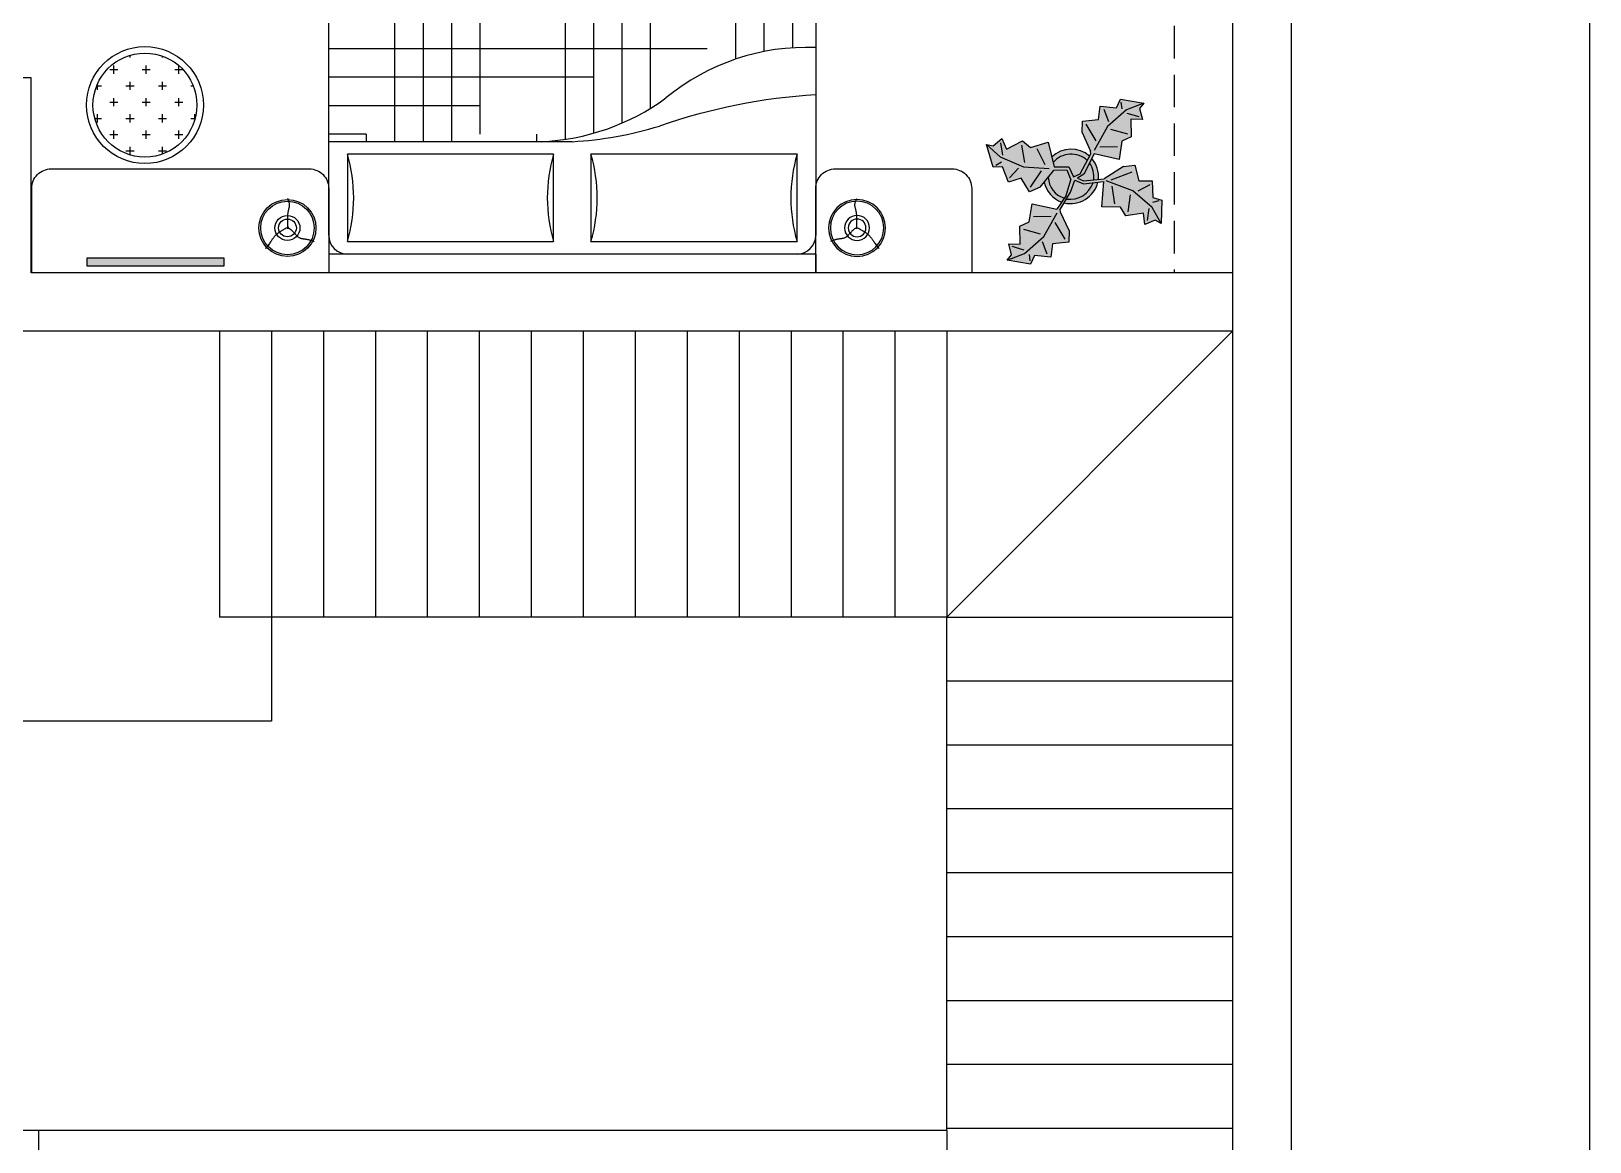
# Model space of a CAD drawing. Header units: inches. Extents: x 9636 to 21597, y -10243 to 557.
# Drawn here: x 13231.5 to 13471.5, y -9325.1 to -9154.1 of the extents above; entities that cross this region are included whole.
import ezdxf

# ---------------------------------------------------------------- set-up
doc = ezdxf.new("R2010")
doc.units = ezdxf.units.IN
doc.header["$MEASUREMENT"] = 0
doc.linetypes.add('DASHED', pattern=[0.75, 0.5, -0.25])
doc.layers.add('IEL-HATCH-002', color=7, linetype='Continuous')
doc.layers.add('TEFRİŞ', color=11, linetype='Continuous')
pattern_1 = [(90, (16.9, 0), (-744, 744), [744, -744]), (90, (140.9, 0), (-744, 744), [744, -744]), (90, (264.9, 0), (-744, 744), [744, -744]), (90, (388.9, 0), (-744, 744), [744, -744]), (90, (512.9, 0), (-744, 744), [744, -744]), (90, (636.9, 0), (-744, 744), [744, -744]), (90, (760.9, 0), (-744, 744), [744, -744]), (0, (16.9, 744), (744, -744), [744, -744]), (0, (16.9, 868), (744, -744), [744, -744]), (0, (16.9, 992), (744, -744), [744, -744]), (0, (16.9, 1116), (744, -744), [744, -744]), (0, (16.9, 1240), (744, -744), [744, -744]), (0, (16.9, 1364), (744, -744), [744, -744]), (0, (16.9, 1488), (744, -744), [744, -744])]

# ---------------------------------------------------------------- blocks, each defined once
blk = doc.blocks.new('db')
at = {"layer": 'IEL-HATCH-002', "transparency": 33554687}
h = blk.add_hatch(dxfattribs=at)
h.set_pattern_fill('AR-PARQ1', color=253, scale=62)
h.set_pattern_definition(pattern_1)
h.paths.add_polyline_path([(3316.83, 804.31), (3284.13, 804.31, 0.147224), (3264.9, 797.58, -0.185244), (3241.83, 789.83), (3241.83, 743.73, 0.414214), (3244.71, 740.84), (3313.94, 740.84, 0.414214), (3316.83, 743.73)])
h = blk.add_hatch(dxfattribs=at)
h.set_pattern_fill('AR-PARQ1', color=253, scale=62)
h.set_pattern_definition(pattern_1)
h.paths.add_polyline_path([(3316.83, 804.31), (3284.13, 804.31, 0.147224), (3264.9, 797.58, -0.185244), (3241.83, 789.83), (3241.83, 743.73, 0.414214), (3244.71, 740.84), (3313.94, 740.84, 0.414214), (3316.83, 743.73)])
h = blk.add_hatch(dxfattribs=at)
h.set_pattern_fill('HOUND', color=33, scale=70)
h.set_pattern_definition([(0, (16.908, 0), (17.5, 4.375), [70, -35]), (90, (16.908, 0), (-4.375, -17.5), [70, -35])])
h.paths.add_polyline_path([(3316.83, 804.31), (3284.13, 804.31, 0.147224), (3264.9, 797.58, -0.185244), (3241.83, 789.83), (3241.83, 743.73, 0.414214), (3244.71, 740.84), (3313.94, 740.84, 0.414214), (3316.83, 743.73)])
at = {"color": 0, "linetype": 'ByBlock'}
for p, q in [((3241.83, 824.5), (3316.83, 824.5)), ((3241.83, 821.61), (3241.83, 824.5)), ((3316.83, 821.61), (3316.83, 824.5)), ((3241.83, 821.61), (3316.83, 821.61)), ((3241.83, 743.73), (3241.83, 818.73)), ((3244.71, 819.69), (3244.71, 806.23)), ((3276.44, 819.69), (3244.71, 819.69)), ((3276.44, 806.23), (3276.44, 819.69)), ((3313.94, 819.69), (3282.21, 819.69)), ((3282.21, 819.69), (3282.21, 806.23)), ((3313.94, 806.23), (3313.94, 819.69)), ((3316.83, 818.73), (3316.83, 743.73)), ((3244.71, 806.23), (3276.44, 806.23)), ((3279.33, 804.31), (3316.83, 804.31)), ((3282.21, 806.23), (3313.94, 806.23)), ((3313.94, 740.84), (3244.71, 740.84))]:
    blk.add_line(p, q, dxfattribs=at)
for centre, radius, start, end in [((3244.71, 818.73), 2.88, 90, 180), ((3313.94, 818.73), 2.88, 0, 90), ((3221.63, 812.96), 24.04, 343.7398, 16.2602), ((3299.52, 812.96), 24.04, 163.7398, 196.2602), ((3259.13, 812.96), 24.04, 343.7398, 16.2602), ((3337.02, 812.96), 24.04, 163.7398, 196.2602), ((3285.7, 768.99), 35.35, 92.5398, 126.0403), ((3282.65, 746.81), 57.59, 93.3065, 106.9429), ((3236.62, 885.64), 88.69, 273.3665, 289.2534), ((3243.27, 823.78), 33.98, 267.5673, 309.5461), ((3244.71, 743.73), 2.88, 180, 270), ((3313.94, 743.73), 2.88, 270, 0)]:
    blk.add_arc(centre, radius, start, end, dxfattribs=at)
blk = doc.blocks.new('wegg')
at = {"layer": 'IEL-HATCH-002', "transparency": 33554687}
h = blk.add_hatch(color=256, dxfattribs=at)
h.dxf.hatch_style = 1
h.set_gradient(color1=(88, 186, 72), color2=(19, 103, 52), name='CYLINDER')
h.paths.add_polyline_path([(3815.98, 785.14), (3818.28, 787.76), (3821.8, 786.01), (3822.92, 788.61), (3824.47, 788.9), (3825.1, 791.57), (3826.79, 791.08), (3826.78, 792.84), (3827.63, 793.48), (3824.32, 794.95), (3823.4, 793.82), (3821.01, 794.66), (3820.24, 792.76), (3817.78, 793.1), (3817.29, 791.41), (3817.86, 788.32), (3817.81, 787.92), (3815.47, 785.33), (3814.33, 785.14), (3814.04, 786.8), (3811.83, 787.35), (3811.86, 791.28), (3809.02, 791.15), (3808.09, 792.41), (3805.41, 791.8), (3805.11, 793.54), (3803.53, 792.76), (3802.59, 793.24), (3802.72, 789.62), (3804.13, 789.3), (3804.43, 786.78), (3806.48, 786.92), (3807.24, 784.55), (3808.98, 784.85), (3811.51, 786.72), (3811.67, 786.88), (3813.61, 786.43), (3813.83, 784.78), (3812.57, 782.62), (3810.66, 780.91), (3807.14, 782.66), (3806.02, 780.06), (3804.47, 779.77), (3803.85, 777.1), (3802.16, 777.59), (3802.16, 775.83), (3801.32, 775.19), (3804.63, 773.72), (3805.54, 774.85), (3807.93, 774.01), (3808.7, 775.91), (3811.17, 775.57), (3811.66, 777.26), (3811.09, 780.35), (3811.13, 780.75), (3813.33, 782.94), (3814.4, 784.59), (3815.57, 783.69), (3818.71, 783.29), (3817.47, 779.56), (3820.2, 778.82), (3820.7, 777.32), (3823.43, 777.07), (3823.19, 775.33), (3824.93, 775.58), (3825.67, 774.84), (3826.67, 778.32), (3825.42, 779.06), (3825.92, 781.55), (3823.93, 782.05), (3823.93, 784.54), (3822.19, 784.79), (3818.84, 783.68), (3815.69, 784.14), (3814.9, 784.78)])
at = {"layer": 'IEL-HATCH-002', "true_color": 0x9e7e57, "transparency": 33554687}
h = blk.add_hatch(color=45, dxfattribs=at)
h.dxf.hatch_style = 1
h.paths.add_polyline_path([(3811.83, 788.05), (3811.83, 787.35), (3814.04, 786.8), (3814.33, 785.14), (3815.47, 785.33), (3817.03, 787.05, 0.422139)])
h.paths.add_polyline_path([(3813.83, 784.78), (3813.61, 786.43), (3811.67, 786.88), (3811.51, 786.72), (3810.57, 786.03, 0.320152), (3812.18, 782.28), (3812.57, 782.62)])
h.paths.add_polyline_path([(3817.04, 783.51), (3815.57, 783.69), (3814.4, 784.59), (3813.33, 782.94), (3812.47, 782.08, 0.36519)])
h.paths.add_polyline_path([(3817.27, 786.61), (3815.98, 785.14), (3814.9, 784.78), (3815.69, 784.14), (3817.25, 783.91, 0.188383)])
at = {"layer": 'IEL-HATCH-002', "true_color": 0x735c3f, "transparency": 33554687}
h = blk.add_hatch(color=37, dxfattribs=at)
h.dxf.hatch_style = 1
h.paths.add_polyline_path([(3811.84, 788.9), (3811.83, 788.05, -0.422139), (3817.03, 787.05), (3817.54, 787.61, 0.390322)])
h.paths.add_polyline_path([(3817.78, 787.19), (3817.27, 786.61, -0.188383), (3817.25, 783.91), (3817.98, 783.8, 0.204823)])
h.paths.add_polyline_path([(3817.79, 783.41), (3817.04, 783.51, -0.36519), (3812.47, 782.08), (3811.98, 781.6, 0.411659)])
h = blk.add_hatch(color=37, dxfattribs=at)
h.dxf.hatch_style = 1
h.paths.add_polyline_path([(3810.57, 786.03), (3809.79, 785.46, 0.259563), (3811.64, 781.79), (3812.18, 782.28, -0.320152)])
for p, q in [((3820.24, 792.76), (3821.01, 794.66)), ((3821.01, 794.66), (3823.4, 793.82)), ((3823.4, 793.82), (3824.32, 794.95)), ((3824.25, 794.46), (3824.11, 793.47)), ((3824.32, 794.95), (3827.63, 793.48)), ((3802.72, 789.62), (3802.59, 793.24)), ((3802.59, 793.24), (3803.53, 792.76)), ((3802.59, 793.24), (3804.15, 790.87)), ((3803.53, 792.76), (3805.11, 793.54)), ((3804.62, 791.02), (3804.79, 792.91)), ((3805.11, 793.54), (3805.41, 791.8)), ((3805.41, 791.8), (3808.09, 792.41)), ((3808.09, 792.41), (3809.02, 791.15)), ((3817.29, 791.41), (3817.78, 793.1)), ((3817.78, 793.1), (3820.24, 792.76)), ((3818.2, 792.54), (3819.05, 789.66)), ((3824.81, 793.12), (3821.3, 791.35)), ((3821.43, 794.1), (3821.65, 792.06)), ((3824.74, 792.63), (3826.36, 791.65)), ((3827.63, 793.48), (3824.81, 793.12)), ((3827.63, 793.48), (3826.78, 792.84)), ((3826.78, 792.84), (3826.79, 791.08)), ((3804.13, 789.3), (3802.72, 789.62)), ((3803.19, 789.78), (3804.14, 790.08)), ((3804.15, 790.87), (3807.27, 788.49)), ((3807.77, 791.79), (3807.59, 789.11)), ((3809.02, 791.15), (3811.86, 791.28)), ((3810.57, 787.99), (3809.96, 790.67)), ((3811.86, 791.28), (3811.83, 787.35)), ((3817.29, 791.41), (3817.86, 788.32)), ((3821.3, 791.35), (3818.41, 788.26)), ((3824.05, 789.46), (3821.72, 790.79)), ((3825.1, 791.57), (3824.47, 788.9)), ((3826.79, 791.08), (3825.1, 791.57)), ((3804.43, 786.78), (3804.13, 789.3)), ((3804.75, 787.4), (3806.49, 788.49)), ((3807.27, 788.49), (3811.04, 787.27)), ((3807.56, 785.18), (3809.78, 787.21)), ((3811.83, 787.35), (3814.04, 786.8)), ((3815.47, 785.33), (3817.81, 787.92)), ((3818.28, 787.76), (3815.98, 785.14)), ((3817.81, 787.92), (3817.86, 788.32)), ((3821.8, 786.01), (3818.28, 787.76)), ((3819.41, 788.61), (3822.08, 787.98)), ((3822.92, 788.61), (3821.8, 786.01)), ((3824.47, 788.9), (3822.92, 788.61)), ((3806.48, 786.92), (3804.43, 786.78)), ((3807.24, 784.55), (3806.48, 786.92)), ((3808.98, 784.85), (3807.24, 784.55)), ((3808.98, 784.85), (3811.51, 786.72)), ((3811.51, 786.72), (3811.67, 786.88)), ((3811.67, 786.88), (3813.61, 786.43)), ((3813.61, 786.43), (3813.61, 786.43)), ((3813.61, 786.43), (3813.83, 784.78)), ((3814.04, 786.8), (3814.33, 785.14)), ((3814.33, 785.14), (3815.47, 785.33)), ((3815.98, 785.14), (3814.9, 784.78)), ((3806.02, 780.06), (3807.14, 782.66)), ((3807.14, 782.66), (3810.66, 780.91)), ((3812.57, 782.62), (3810.66, 780.91)), ((3811.13, 780.75), (3813.33, 782.94)), ((3812.57, 782.62), (3813.83, 784.78)), ((3813.33, 782.94), (3814.4, 784.59)), ((3814.4, 784.59), (3815.57, 783.69)), ((3814.9, 784.78), (3815.69, 784.14)), ((3815.57, 783.69), (3818.71, 783.29)), ((3815.69, 784.14), (3818.84, 783.68)), ((3817.47, 779.56), (3818.71, 783.29)), ((3822.19, 784.79), (3818.84, 783.68)), ((3822.69, 780.81), (3819.07, 783.28)), ((3819.87, 783.24), (3823.27, 783.64)), ((3822.19, 784.79), (3823.93, 784.54)), ((3823.93, 784.54), (3823.93, 782.05)), ((3804.47, 779.77), (3806.02, 780.06)), ((3809.54, 780.06), (3806.86, 780.69)), ((3807.65, 777.32), (3810.54, 780.37)), ((3811.09, 780.35), (3811.13, 780.75)), ((3811.66, 777.26), (3811.09, 780.35)), ((3819.7, 782.3), (3819.46, 779.56)), ((3821.2, 777.82), (3822.19, 780.31)), ((3824.93, 777.57), (3822.69, 780.81)), ((3825.42, 781.05), (3823.43, 780.56)), ((3823.93, 782.05), (3825.92, 781.55)), ((3825.92, 781.55), (3825.42, 779.06)), ((3803.85, 777.1), (3804.47, 779.77)), ((3804.9, 779.21), (3807.22, 777.88)), ((3810.74, 776.13), (3809.89, 779.01)), ((3820.2, 778.82), (3817.47, 779.56)), ((3820.7, 777.32), (3820.2, 778.82)), ((3826.17, 778.32), (3825.18, 778.32)), ((3825.42, 779.06), (3826.67, 778.32)), ((3826.67, 778.32), (3825.67, 774.84)), ((3801.32, 775.19), (3802.16, 775.83)), ((3801.32, 775.19), (3804.13, 775.55)), ((3802.16, 775.83), (3802.16, 777.59)), ((3802.16, 777.59), (3803.85, 777.1)), ((3804.2, 776.04), (3802.58, 777.02)), ((3804.13, 775.55), (3807.65, 777.32)), ((3807.51, 774.57), (3807.3, 776.61)), ((3808.7, 775.91), (3807.93, 774.01)), ((3811.17, 775.57), (3808.7, 775.91)), ((3811.66, 777.26), (3811.17, 775.57)), ((3823.43, 777.07), (3820.7, 777.32)), ((3823.19, 775.33), (3823.43, 777.07)), ((3824.93, 775.58), (3823.19, 775.33)), ((3824.43, 777.57), (3823.68, 775.83)), ((3825.67, 774.84), (3824.93, 777.57)), ((3825.67, 774.84), (3824.93, 775.58)), ((3804.63, 773.72), (3801.32, 775.19)), ((3805.54, 774.85), (3804.63, 773.72)), ((3804.7, 774.21), (3804.84, 775.2)), ((3807.93, 774.01), (3805.54, 774.85))]:
    blk.add_line(p, q)
for centre, radius, start, end in [((3813.99, 785.17), 4.31, 34.6099, 120.1028), ((3813.95, 785.02), 3.69, 33.3774, 124.9414), ((3814.01, 785.28), 4.22, 177.6517, 235.8548), ((3814.01, 785.28), 3.52, 167.7009, 238.6725), ((3813.8, 785.28), 3.71, 338.2396, 20.9137), ((3813.92, 785.26), 4.31, 340.2076, 26.5091), ((3813.97, 785.44), 4.33, 242.5812, 332.0847), ((3813.91, 785.51), 3.72, 247.3711, 327.472)]:
    blk.add_arc(centre, radius, start, end)

msp = doc.modelspace()

# ---------------------------------------------------------------- hatches: boundary and pattern name
at = {"layer": 'IEL-HATCH-002', "true_color": 0x939598, "transparency": 33554687}
h = msp.add_hatch(dxfattribs=at)
h.set_pattern_fill('CROSS', color=252, scale=10, angle=360)
h.set_pattern_definition([(360, (7061.1136, -16592.5677), (2.5, 2.5), [1.25, -3.75]), (90, (7061.7386, -16593.1927), (-2.5, 2.5), [1.25, -3.75])])
h.paths.add_polyline_path([(13241.04, -9165.52, 1), (13257.04, -9165.52, 1)])
at = {"layer": 'IEL-HATCH-002', "true_color": 0x2776bb, "transparency": 33554687}
h = msp.add_hatch(color=152, dxfattribs=at)
h.dxf.hatch_style = 1
h.paths.add_polyline_path([(13261.2, -9189.04), (13240.13, -9189.04), (13240.13, -9190.31), (13261.2, -9190.31)])

# ---------------------------------------------------------------- linework, layer by layer
at = {"linetype": 'DASHED', "ltscale": 10}
msp.add_line((13407.52, -9033.34), (13407.52, -9191.34), dxfattribs=at)
for p, q in [((13416.52, -9033.34), (13416.52, -9496.34)), ((13416.52, -9033.34), (13416.52, -9191.34)), ((13425.52, -9033.34), (13425.52, -9505.34)), ((13231.52, -9161.34), (13226.52, -9161.34)), ((13231.52, -9191.34), (13231.52, -9161.34)), ((13416.52, -9191.34), (13231.52, -9191.34)), ((13416.52, -9200.34), (13157.52, -9200.34)), ((13260.52, -9200.34), (13260.52, -9244.34)), ((13268.52, -9200.34), (13268.52, -9244.34)), ((13276.52, -9200.34), (13276.52, -9244.34)), ((13284.52, -9200.34), (13284.52, -9244.34)), ((13292.52, -9200.34), (13292.52, -9244.34)), ((13300.52, -9200.34), (13300.52, -9244.34)), ((13308.52, -9200.34), (13308.52, -9244.34)), ((13316.52, -9200.34), (13316.52, -9244.34)), ((13324.52, -9200.34), (13324.52, -9244.34)), ((13332.52, -9200.34), (13332.52, -9244.34)), ((13340.52, -9200.34), (13340.52, -9244.34)), ((13348.52, -9200.34), (13348.52, -9244.34)), ((13356.52, -9200.34), (13356.52, -9244.34)), ((13364.52, -9200.34), (13364.52, -9244.34)), ((13372.52, -9200.34), (13372.52, -9244.34)), ((13372.52, -9244.34), (13416.52, -9200.34)), ((13372.52, -9244.34), (13260.52, -9244.34)), ((13268.52, -9244.34), (13268.52, -9260.37)), ((13372.52, -9244.34), (13416.52, -9244.34)), ((13372.52, -9323.34), (13372.52, -9244.34)), ((13416.52, -9254.18), (13372.52, -9254.18)), ((13268.52, -9260.37), (13212.59, -9260.37)), ((13416.52, -9264.02), (13372.52, -9264.02)), ((13416.52, -9273.86), (13372.52, -9273.86)), ((13416.52, -9283.7), (13372.52, -9283.7)), ((13416.52, -9293.53), (13372.52, -9293.53)), ((13416.52, -9303.37), (13372.52, -9303.37)), ((13416.52, -9313.21), (13372.52, -9313.21)), ((13372.52, -9323.34), (12823.52, -9323.34)), ((13232.67, -9323.34), (13232.67, -9332.34)), ((13416.52, -9323.05), (13372.52, -9323.05)), ((13372.52, -9323.34), (13372.52, -9332.34))]:
    msp.add_line(p, q)
msp.add_lwpolyline([(12814.52, -9505.34), (13471.52, -9505.34), (13471.52, -8515.34), (12814.52, -8515.34), (12814.52, -8979.34), (12814.52, -9332.34), (12814.52, -9505.34)])
for points in [[(13231.6, -9191.34), (13231.6, -9178.34, -0.414214), (13234.6, -9175.34), (13274.34, -9175.34, -0.414214), (13277.34, -9178.34), (13277.34, -9191.34)], [(13352.34, -9191.34), (13352.34, -9178.34, -0.414214), (13355.34, -9175.34), (13373.34, -9175.34, -0.414214), (13376.34, -9178.34), (13376.34, -9191.34)]]:
    msp.add_lwpolyline(points, format="xyb", close=True)
msp.add_lwpolyline([(13240.13, -9189.04), (13261.2, -9189.04), (13261.2, -9190.31), (13240.13, -9190.31)], close=True)
for radius in [9, 8]:
    msp.add_circle((13249.04, -9165.52), radius)
at = {"layer": 'TEFRİŞ', "color": 252, "linetype": 'Continuous', "true_color": 0x939598}
for p, q in [((13271.09, -9180.04), (13271.04, -9179.9)), ((13271.09, -9180.04), (13271.04, -9179.9)), ((13358.59, -9180.04), (13358.63, -9179.9)), ((13358.59, -9180.04), (13358.63, -9179.9)), ((13271.04, -9182.4), (13271.05, -9182.32)), ((13271.04, -9182.4), (13271.05, -9182.32)), ((13271.04, -9182.47), (13271.04, -9182.4)), ((13271.04, -9182.47), (13271.04, -9182.4)), ((13271.05, -9182.32), (13271.06, -9182.25)), ((13271.05, -9182.32), (13271.06, -9182.25)), ((13271.06, -9182.25), (13271.07, -9182.17)), ((13271.06, -9182.25), (13271.07, -9182.17)), ((13271.07, -9182.17), (13271.08, -9182.09)), ((13271.07, -9182.17), (13271.08, -9182.09)), ((13271.08, -9182.09), (13271.09, -9182.02)), ((13271.08, -9182.09), (13271.09, -9182.02)), ((13271.13, -9180.17), (13271.09, -9180.04)), ((13271.13, -9180.17), (13271.09, -9180.04)), ((13271.09, -9182.02), (13271.11, -9181.94)), ((13271.09, -9182.02), (13271.11, -9181.94)), ((13271.11, -9181.94), (13271.12, -9181.86)), ((13271.11, -9181.94), (13271.12, -9181.86)), ((13271.12, -9181.86), (13271.14, -9181.78)), ((13271.12, -9181.86), (13271.14, -9181.78)), ((13271.18, -9180.3), (13271.13, -9180.17)), ((13271.18, -9180.3), (13271.13, -9180.17)), ((13271.14, -9181.78), (13271.16, -9181.7)), ((13271.14, -9181.78), (13271.16, -9181.7)), ((13271.16, -9181.7), (13271.18, -9181.62)), ((13271.16, -9181.7), (13271.18, -9181.62)), ((13271.22, -9180.42), (13271.18, -9180.3)), ((13271.22, -9180.42), (13271.18, -9180.3)), ((13271.18, -9181.62), (13271.2, -9181.54)), ((13271.18, -9181.62), (13271.2, -9181.54)), ((13271.2, -9181.54), (13271.22, -9181.46)), ((13271.2, -9181.54), (13271.22, -9181.46)), ((13271.25, -9180.54), (13271.22, -9180.42)), ((13271.25, -9180.54), (13271.22, -9180.42)), ((13271.22, -9181.46), (13271.24, -9181.38)), ((13271.22, -9181.46), (13271.24, -9181.38)), ((13271.24, -9181.38), (13271.26, -9181.3)), ((13271.24, -9181.38), (13271.26, -9181.3)), ((13271.28, -9180.65), (13271.25, -9180.54)), ((13271.28, -9180.65), (13271.25, -9180.54)), ((13271.26, -9181.3), (13271.28, -9181.22)), ((13271.26, -9181.3), (13271.28, -9181.22)), ((13271.3, -9180.76), (13271.28, -9180.65)), ((13271.3, -9180.76), (13271.28, -9180.65)), ((13271.28, -9181.22), (13271.3, -9181.14)), ((13271.28, -9181.22), (13271.3, -9181.14)), ((13271.31, -9180.86), (13271.3, -9180.76)), ((13271.31, -9180.86), (13271.3, -9180.76)), ((13271.3, -9181.14), (13271.31, -9181.05)), ((13271.3, -9181.14), (13271.31, -9181.05)), ((13271.31, -9180.96), (13271.31, -9180.86)), ((13271.31, -9180.96), (13271.31, -9180.86)), ((13271.31, -9181.05), (13271.31, -9180.96)), ((13271.31, -9181.05), (13271.31, -9180.96)), ((13358.36, -9180.86), (13358.37, -9180.76)), ((13358.36, -9180.86), (13358.37, -9180.76)), ((13358.36, -9180.96), (13358.36, -9180.86)), ((13358.36, -9180.96), (13358.36, -9180.86)), ((13358.37, -9181.05), (13358.36, -9180.96)), ((13358.37, -9181.05), (13358.36, -9180.96)), ((13358.37, -9180.76), (13358.39, -9180.65)), ((13358.37, -9180.76), (13358.39, -9180.65)), ((13358.38, -9181.14), (13358.37, -9181.05)), ((13358.38, -9181.14), (13358.37, -9181.05)), ((13358.39, -9181.22), (13358.38, -9181.14)), ((13358.39, -9181.22), (13358.38, -9181.14)), ((13358.39, -9180.65), (13358.42, -9180.54)), ((13358.39, -9180.65), (13358.42, -9180.54)), ((13358.41, -9181.3), (13358.39, -9181.22)), ((13358.41, -9181.3), (13358.39, -9181.22)), ((13358.43, -9181.38), (13358.41, -9181.3)), ((13358.43, -9181.38), (13358.41, -9181.3)), ((13358.42, -9180.54), (13358.46, -9180.42)), ((13358.42, -9180.54), (13358.46, -9180.42)), ((13358.45, -9181.46), (13358.43, -9181.38)), ((13358.45, -9181.46), (13358.43, -9181.38)), ((13358.48, -9181.54), (13358.45, -9181.46)), ((13358.48, -9181.54), (13358.45, -9181.46)), ((13358.46, -9180.42), (13358.5, -9180.3)), ((13358.46, -9180.42), (13358.5, -9180.3)), ((13358.5, -9181.62), (13358.48, -9181.54)), ((13358.5, -9181.62), (13358.48, -9181.54)), ((13358.5, -9180.3), (13358.54, -9180.17)), ((13358.5, -9180.3), (13358.54, -9180.17)), ((13358.52, -9181.7), (13358.5, -9181.62)), ((13358.52, -9181.7), (13358.5, -9181.62)), ((13358.53, -9181.78), (13358.52, -9181.7)), ((13358.53, -9181.78), (13358.52, -9181.7)), ((13358.55, -9181.86), (13358.53, -9181.78)), ((13358.55, -9181.86), (13358.53, -9181.78)), ((13358.54, -9180.17), (13358.59, -9180.04)), ((13358.54, -9180.17), (13358.59, -9180.04)), ((13358.57, -9181.94), (13358.55, -9181.86)), ((13358.57, -9181.94), (13358.55, -9181.86)), ((13358.58, -9182.02), (13358.57, -9181.94)), ((13358.58, -9182.02), (13358.57, -9181.94)), ((13358.59, -9182.09), (13358.58, -9182.02)), ((13358.59, -9182.09), (13358.58, -9182.02)), ((13358.61, -9182.17), (13358.59, -9182.09)), ((13358.61, -9182.17), (13358.59, -9182.09)), ((13358.62, -9182.25), (13358.61, -9182.17)), ((13358.62, -9182.25), (13358.61, -9182.17)), ((13358.62, -9182.32), (13358.62, -9182.25)), ((13358.62, -9182.32), (13358.62, -9182.25)), ((13358.63, -9182.4), (13358.62, -9182.32)), ((13358.63, -9182.4), (13358.62, -9182.32)), ((13358.64, -9182.47), (13358.63, -9182.4)), ((13358.64, -9182.47), (13358.63, -9182.4)), ((13270.27, -9184.77), (13270.17, -9184.83)), ((13270.27, -9184.77), (13270.17, -9184.83)), ((13270.38, -9184.71), (13270.27, -9184.77)), ((13270.38, -9184.71), (13270.27, -9184.77)), ((13270.5, -9184.64), (13270.38, -9184.71)), ((13270.5, -9184.64), (13270.38, -9184.71)), ((13270.64, -9184.56), (13270.5, -9184.64)), ((13270.64, -9184.56), (13270.5, -9184.64)), ((13270.79, -9184.48), (13270.64, -9184.56)), ((13270.79, -9184.48), (13270.64, -9184.56)), ((13270.96, -9184.39), (13270.79, -9184.48)), ((13270.96, -9184.39), (13270.79, -9184.48)), ((13271.15, -9184.29), (13270.96, -9184.39)), ((13271.15, -9184.29), (13270.96, -9184.39)), ((13270.96, -9184.36), (13271.17, -9184.47)), ((13270.96, -9184.36), (13271.17, -9184.47)), ((13271.03, -9182.55), (13271.04, -9182.47)), ((13271.03, -9182.55), (13271.04, -9182.47)), ((13271.03, -9182.63), (13271.03, -9182.55)), ((13271.03, -9182.63), (13271.03, -9182.55)), ((13271.03, -9182.71), (13271.03, -9182.63)), ((13271.03, -9182.71), (13271.03, -9182.63)), ((13271.03, -9182.79), (13271.03, -9182.71)), ((13271.03, -9182.79), (13271.03, -9182.71)), ((13271.03, -9182.87), (13271.03, -9182.79)), ((13271.03, -9182.87), (13271.03, -9182.79)), ((13271.04, -9182.96), (13271.03, -9182.87)), ((13271.04, -9182.96), (13271.03, -9182.87)), ((13271.03, -9183.74), (13271.04, -9183.62)), ((13271.03, -9183.74), (13271.04, -9183.62)), ((13271.03, -9183.86), (13271.03, -9183.74)), ((13271.03, -9183.86), (13271.03, -9183.74)), ((13271.03, -9184.01), (13271.03, -9183.86)), ((13271.03, -9184.01), (13271.03, -9183.86)), ((13271.04, -9184.17), (13271.03, -9184.01)), ((13271.04, -9184.17), (13271.03, -9184.01)), ((13271.04, -9183.04), (13271.04, -9182.96)), ((13271.04, -9183.04), (13271.04, -9182.96)), ((13271.04, -9183.13), (13271.04, -9183.04)), ((13271.04, -9183.13), (13271.04, -9183.04)), ((13271.04, -9183.22), (13271.04, -9183.13)), ((13271.04, -9183.22), (13271.04, -9183.13)), ((13271.04, -9183.32), (13271.04, -9183.22)), ((13271.04, -9183.32), (13271.04, -9183.22)), ((13271.04, -9183.41), (13271.04, -9183.32)), ((13271.04, -9183.41), (13271.04, -9183.32)), ((13271.04, -9183.51), (13271.04, -9183.41)), ((13271.04, -9183.51), (13271.04, -9183.41)), ((13271.04, -9183.62), (13271.04, -9183.51)), ((13271.04, -9183.62), (13271.04, -9183.51)), ((13271.05, -9184.35), (13271.04, -9184.17)), ((13271.05, -9184.35), (13271.04, -9184.17)), ((13271.06, -9184.56), (13271.05, -9184.35)), ((13271.06, -9184.56), (13271.05, -9184.35)), ((13271.17, -9184.47), (13271.35, -9184.58)), ((13271.17, -9184.47), (13271.35, -9184.58)), ((13271.35, -9184.58), (13271.51, -9184.69)), ((13271.35, -9184.58), (13271.51, -9184.69)), ((13271.51, -9184.69), (13271.64, -9184.8)), ((13271.51, -9184.69), (13271.64, -9184.8)), ((13354.62, -9183.63), (13354.55, -9183.68)), ((13354.62, -9183.63), (13354.55, -9183.68)), ((13358.17, -9184.69), (13358.03, -9184.8)), ((13358.17, -9184.69), (13358.03, -9184.8)), ((13358.32, -9184.58), (13358.17, -9184.69)), ((13358.32, -9184.58), (13358.17, -9184.69)), ((13358.5, -9184.47), (13358.32, -9184.58)), ((13358.5, -9184.47), (13358.32, -9184.58)), ((13358.71, -9184.36), (13358.5, -9184.47)), ((13358.71, -9184.36), (13358.5, -9184.47)), ((13358.52, -9184.29), (13358.71, -9184.39)), ((13358.52, -9184.29), (13358.71, -9184.39)), ((13358.61, -9184.56), (13358.63, -9184.35)), ((13358.61, -9184.56), (13358.63, -9184.35)), ((13358.63, -9183.13), (13358.64, -9183.04)), ((13358.63, -9183.13), (13358.64, -9183.04)), ((13358.63, -9183.22), (13358.63, -9183.13)), ((13358.63, -9183.22), (13358.63, -9183.13)), ((13358.63, -9183.32), (13358.63, -9183.22)), ((13358.63, -9183.32), (13358.63, -9183.22)), ((13358.63, -9183.41), (13358.63, -9183.32)), ((13358.63, -9183.41), (13358.63, -9183.32)), ((13358.63, -9183.51), (13358.63, -9183.41)), ((13358.63, -9183.51), (13358.63, -9183.41)), ((13358.64, -9183.62), (13358.63, -9183.51)), ((13358.64, -9183.62), (13358.63, -9183.51)), ((13358.63, -9184.35), (13358.64, -9184.17)), ((13358.63, -9184.35), (13358.64, -9184.17)), ((13358.64, -9182.55), (13358.64, -9182.47)), ((13358.64, -9182.55), (13358.64, -9182.47)), ((13358.64, -9182.63), (13358.64, -9182.55)), ((13358.64, -9182.63), (13358.64, -9182.55)), ((13358.64, -9182.71), (13358.64, -9182.63)), ((13358.64, -9182.71), (13358.64, -9182.63)), ((13358.64, -9182.79), (13358.64, -9182.71)), ((13358.64, -9182.79), (13358.64, -9182.71)), ((13358.64, -9182.87), (13358.64, -9182.79)), ((13358.64, -9182.87), (13358.64, -9182.79)), ((13358.64, -9182.96), (13358.64, -9182.87)), ((13358.64, -9182.96), (13358.64, -9182.87)), ((13358.64, -9183.04), (13358.64, -9182.96)), ((13358.64, -9183.04), (13358.64, -9182.96)), ((13358.64, -9183.74), (13358.64, -9183.62)), ((13358.64, -9183.74), (13358.64, -9183.62)), ((13358.64, -9183.86), (13358.64, -9183.74)), ((13358.64, -9183.86), (13358.64, -9183.74)), ((13358.64, -9184.01), (13358.64, -9183.86)), ((13358.64, -9184.01), (13358.64, -9183.86)), ((13358.64, -9184.17), (13358.64, -9184.01)), ((13358.64, -9184.17), (13358.64, -9184.01)), ((13358.71, -9184.39), (13358.89, -9184.48)), ((13358.71, -9184.39), (13358.89, -9184.48)), ((13358.89, -9184.48), (13359.04, -9184.56)), ((13358.89, -9184.48), (13359.04, -9184.56)), ((13359.04, -9184.56), (13359.17, -9184.64)), ((13359.04, -9184.56), (13359.17, -9184.64)), ((13359.17, -9184.64), (13359.29, -9184.71)), ((13359.17, -9184.64), (13359.29, -9184.71)), ((13359.29, -9184.71), (13359.4, -9184.77)), ((13359.29, -9184.71), (13359.4, -9184.77)), ((13359.4, -9184.77), (13359.5, -9184.83)), ((13359.4, -9184.77), (13359.5, -9184.83)), ((13268, -9187.11), (13267.88, -9187.26)), ((13268, -9187.11), (13267.88, -9187.26)), ((13268.11, -9186.96), (13268, -9187.11)), ((13268.11, -9186.96), (13268, -9187.11)), ((13268.21, -9186.83), (13268.11, -9186.96)), ((13268.21, -9186.83), (13268.11, -9186.96)), ((13268.29, -9186.7), (13268.21, -9186.83)), ((13268.29, -9186.7), (13268.21, -9186.83)), ((13268.37, -9186.59), (13268.29, -9186.7)), ((13268.37, -9186.59), (13268.29, -9186.7)), ((13268.45, -9186.48), (13268.37, -9186.59)), ((13268.45, -9186.48), (13268.37, -9186.59)), ((13268.52, -9186.37), (13268.45, -9186.48)), ((13268.52, -9186.37), (13268.45, -9186.48)), ((13268.58, -9186.28), (13268.52, -9186.37)), ((13268.58, -9186.28), (13268.52, -9186.37)), ((13268.65, -9186.18), (13268.58, -9186.28)), ((13268.65, -9186.18), (13268.58, -9186.28)), ((13268.71, -9186.1), (13268.65, -9186.18)), ((13268.71, -9186.1), (13268.65, -9186.18)), ((13268.77, -9186.01), (13268.71, -9186.1)), ((13268.77, -9186.01), (13268.71, -9186.1)), ((13268.83, -9185.93), (13268.77, -9186.01)), ((13268.83, -9185.93), (13268.77, -9186.01)), ((13268.89, -9185.86), (13268.83, -9185.93)), ((13268.89, -9185.86), (13268.83, -9185.93)), ((13268.95, -9185.78), (13268.89, -9185.86)), ((13268.95, -9185.78), (13268.89, -9185.86)), ((13269.01, -9185.71), (13268.95, -9185.78)), ((13269.01, -9185.71), (13268.95, -9185.78)), ((13269.08, -9185.64), (13269.01, -9185.71)), ((13269.08, -9185.64), (13269.01, -9185.71)), ((13269.14, -9185.58), (13269.08, -9185.64)), ((13269.14, -9185.58), (13269.08, -9185.64)), ((13269.2, -9185.51), (13269.14, -9185.58)), ((13269.2, -9185.51), (13269.14, -9185.58)), ((13269.26, -9185.45), (13269.2, -9185.51)), ((13269.26, -9185.45), (13269.2, -9185.51)), ((13269.33, -9185.39), (13269.26, -9185.45)), ((13269.33, -9185.39), (13269.26, -9185.45)), ((13269.39, -9185.34), (13269.33, -9185.39)), ((13269.39, -9185.34), (13269.33, -9185.39)), ((13269.46, -9185.28), (13269.39, -9185.34)), ((13269.46, -9185.28), (13269.39, -9185.34)), ((13269.53, -9185.23), (13269.46, -9185.28)), ((13269.53, -9185.23), (13269.46, -9185.28)), ((13269.6, -9185.19), (13269.53, -9185.23)), ((13269.6, -9185.19), (13269.53, -9185.23)), ((13269.67, -9185.14), (13269.6, -9185.19)), ((13269.67, -9185.14), (13269.6, -9185.19)), ((13269.75, -9185.09), (13269.67, -9185.14)), ((13269.75, -9185.09), (13269.67, -9185.14)), ((13269.82, -9185.04), (13269.75, -9185.09)), ((13269.82, -9185.04), (13269.75, -9185.09)), ((13269.9, -9185), (13269.82, -9185.04)), ((13269.9, -9185), (13269.82, -9185.04)), ((13269.99, -9184.94), (13269.9, -9185)), ((13269.99, -9184.94), (13269.9, -9185)), ((13270.08, -9184.89), (13269.99, -9184.94)), ((13270.08, -9184.89), (13269.99, -9184.94)), ((13270.17, -9184.83), (13270.08, -9184.89)), ((13270.17, -9184.83), (13270.08, -9184.89)), ((13271.64, -9184.8), (13271.76, -9184.91)), ((13271.64, -9184.8), (13271.76, -9184.91)), ((13271.76, -9184.91), (13271.87, -9185.01)), ((13271.76, -9184.91), (13271.87, -9185.01)), ((13271.87, -9185.01), (13271.96, -9185.11)), ((13271.87, -9185.01), (13271.96, -9185.11)), ((13271.96, -9185.11), (13272.04, -9185.2)), ((13271.96, -9185.11), (13272.04, -9185.2)), ((13272.04, -9185.2), (13272.12, -9185.29)), ((13272.04, -9185.2), (13272.12, -9185.29)), ((13272.12, -9185.29), (13272.2, -9185.38)), ((13272.12, -9185.29), (13272.2, -9185.38)), ((13272.2, -9185.38), (13272.27, -9185.46)), ((13272.2, -9185.38), (13272.27, -9185.46)), ((13272.27, -9185.46), (13272.34, -9185.53)), ((13272.27, -9185.46), (13272.34, -9185.53)), ((13272.34, -9185.53), (13272.41, -9185.6)), ((13272.34, -9185.53), (13272.41, -9185.6)), ((13272.41, -9185.6), (13272.47, -9185.67)), ((13272.41, -9185.6), (13272.47, -9185.67)), ((13272.47, -9185.67), (13272.54, -9185.73)), ((13272.47, -9185.67), (13272.54, -9185.73)), ((13272.54, -9185.73), (13272.6, -9185.78)), ((13272.54, -9185.73), (13272.6, -9185.78)), ((13272.6, -9185.78), (13272.67, -9185.83)), ((13272.6, -9185.78), (13272.67, -9185.83)), ((13272.67, -9185.83), (13272.74, -9185.88)), ((13272.67, -9185.83), (13272.74, -9185.88)), ((13272.74, -9185.88), (13272.81, -9185.92)), ((13272.74, -9185.88), (13272.81, -9185.92)), ((13272.81, -9185.92), (13272.89, -9185.95)), ((13272.81, -9185.92), (13272.89, -9185.95)), ((13272.89, -9185.95), (13272.96, -9185.98)), ((13272.89, -9185.95), (13272.96, -9185.98)), ((13272.96, -9185.98), (13273.03, -9186.01)), ((13272.96, -9185.98), (13273.03, -9186.01)), ((13273.03, -9186.01), (13273.1, -9186.03)), ((13273.03, -9186.01), (13273.1, -9186.03)), ((13273.1, -9186.03), (13273.18, -9186.05)), ((13273.1, -9186.03), (13273.18, -9186.05)), ((13273.18, -9186.05), (13273.25, -9186.07)), ((13273.18, -9186.05), (13273.25, -9186.07)), ((13273.25, -9186.07), (13273.33, -9186.08)), ((13273.25, -9186.07), (13273.33, -9186.08)), ((13273.33, -9186.08), (13273.4, -9186.1)), ((13273.33, -9186.08), (13273.4, -9186.1)), ((13273.4, -9186.1), (13273.47, -9186.11)), ((13273.4, -9186.1), (13273.47, -9186.11)), ((13273.47, -9186.11), (13273.55, -9186.12)), ((13273.47, -9186.11), (13273.55, -9186.12)), ((13273.55, -9186.12), (13273.62, -9186.13)), ((13273.55, -9186.12), (13273.62, -9186.13)), ((13273.62, -9186.13), (13273.7, -9186.13)), ((13273.62, -9186.13), (13273.7, -9186.13)), ((13273.7, -9186.13), (13273.77, -9186.14)), ((13273.7, -9186.13), (13273.77, -9186.14)), ((13273.77, -9186.14), (13273.84, -9186.15)), ((13273.77, -9186.14), (13273.84, -9186.15)), ((13273.84, -9186.15), (13273.92, -9186.16)), ((13273.84, -9186.15), (13273.92, -9186.16)), ((13273.92, -9186.16), (13273.99, -9186.18)), ((13273.92, -9186.16), (13273.99, -9186.18)), ((13273.99, -9186.18), (13274.07, -9186.19)), ((13273.99, -9186.18), (13274.07, -9186.19)), ((13274.07, -9186.19), (13274.15, -9186.2)), ((13274.07, -9186.19), (13274.15, -9186.2)), ((13274.15, -9186.2), (13274.23, -9186.22)), ((13274.15, -9186.2), (13274.23, -9186.22)), ((13274.23, -9186.22), (13274.32, -9186.24)), ((13274.23, -9186.22), (13274.32, -9186.24)), ((13274.32, -9186.24), (13274.41, -9186.27)), ((13274.32, -9186.24), (13274.41, -9186.27)), ((13274.41, -9186.27), (13274.5, -9186.29)), ((13274.41, -9186.27), (13274.5, -9186.29)), ((13274.5, -9186.29), (13274.6, -9186.32)), ((13274.5, -9186.29), (13274.6, -9186.32)), ((13274.6, -9186.32), (13274.7, -9186.35)), ((13274.6, -9186.32), (13274.7, -9186.35)), ((13274.7, -9186.35), (13274.79, -9186.39)), ((13274.7, -9186.35), (13274.79, -9186.39)), ((13274.79, -9186.39), (13274.89, -9186.43)), ((13274.79, -9186.39), (13274.89, -9186.43)), ((13274.89, -9186.43), (13274.97, -9186.47)), ((13274.89, -9186.43), (13274.97, -9186.47)), ((13274.97, -9186.47), (13275.05, -9186.52)), ((13274.97, -9186.47), (13275.05, -9186.52)), ((13275.05, -9186.52), (13275.12, -9186.57)), ((13275.05, -9186.52), (13275.12, -9186.57)), ((13354.7, -9186.47), (13354.62, -9186.52)), ((13354.7, -9186.47), (13354.62, -9186.52)), ((13354.79, -9186.43), (13354.7, -9186.47)), ((13354.79, -9186.43), (13354.7, -9186.47)), ((13354.88, -9186.39), (13354.79, -9186.43)), ((13354.88, -9186.39), (13354.79, -9186.43)), ((13354.98, -9186.35), (13354.88, -9186.39)), ((13354.98, -9186.35), (13354.88, -9186.39)), ((13355.07, -9186.32), (13354.98, -9186.35)), ((13355.07, -9186.32), (13354.98, -9186.35)), ((13355.17, -9186.29), (13355.07, -9186.32)), ((13355.17, -9186.29), (13355.07, -9186.32)), ((13355.27, -9186.27), (13355.17, -9186.29)), ((13355.27, -9186.27), (13355.17, -9186.29)), ((13355.36, -9186.24), (13355.27, -9186.27)), ((13355.36, -9186.24), (13355.27, -9186.27)), ((13355.44, -9186.22), (13355.36, -9186.24)), ((13355.44, -9186.22), (13355.36, -9186.24)), ((13355.52, -9186.2), (13355.44, -9186.22)), ((13355.52, -9186.2), (13355.44, -9186.22)), ((13355.6, -9186.19), (13355.52, -9186.2)), ((13355.6, -9186.19), (13355.52, -9186.2)), ((13355.68, -9186.18), (13355.6, -9186.19)), ((13355.68, -9186.18), (13355.6, -9186.19)), ((13355.76, -9186.16), (13355.68, -9186.18)), ((13355.76, -9186.16), (13355.68, -9186.18)), ((13355.83, -9186.15), (13355.76, -9186.16)), ((13355.83, -9186.15), (13355.76, -9186.16)), ((13355.9, -9186.14), (13355.83, -9186.15)), ((13355.9, -9186.14), (13355.83, -9186.15)), ((13355.98, -9186.13), (13355.9, -9186.14)), ((13355.98, -9186.13), (13355.9, -9186.14)), ((13356.05, -9186.13), (13355.98, -9186.13)), ((13356.05, -9186.13), (13355.98, -9186.13)), ((13356.13, -9186.12), (13356.05, -9186.13)), ((13356.13, -9186.12), (13356.05, -9186.13)), ((13356.2, -9186.11), (13356.13, -9186.12)), ((13356.2, -9186.11), (13356.13, -9186.12)), ((13356.27, -9186.1), (13356.2, -9186.11)), ((13356.27, -9186.1), (13356.2, -9186.11)), ((13356.35, -9186.08), (13356.27, -9186.1)), ((13356.35, -9186.08), (13356.27, -9186.1)), ((13356.42, -9186.07), (13356.35, -9186.08)), ((13356.42, -9186.07), (13356.35, -9186.08)), ((13356.5, -9186.05), (13356.42, -9186.07)), ((13356.5, -9186.05), (13356.42, -9186.07)), ((13356.57, -9186.03), (13356.5, -9186.05)), ((13356.57, -9186.03), (13356.5, -9186.05)), ((13356.64, -9186.01), (13356.57, -9186.03)), ((13356.64, -9186.01), (13356.57, -9186.03)), ((13356.72, -9185.98), (13356.64, -9186.01)), ((13356.72, -9185.98), (13356.64, -9186.01)), ((13356.79, -9185.95), (13356.72, -9185.98)), ((13356.79, -9185.95), (13356.72, -9185.98)), ((13356.86, -9185.92), (13356.79, -9185.95)), ((13356.86, -9185.92), (13356.79, -9185.95)), ((13356.93, -9185.88), (13356.86, -9185.92)), ((13356.93, -9185.88), (13356.86, -9185.92)), ((13357, -9185.83), (13356.93, -9185.88)), ((13357, -9185.83), (13356.93, -9185.88)), ((13357.07, -9185.78), (13357, -9185.83)), ((13357.07, -9185.78), (13357, -9185.83)), ((13357.14, -9185.73), (13357.07, -9185.78)), ((13357.14, -9185.73), (13357.07, -9185.78)), ((13357.2, -9185.67), (13357.14, -9185.73)), ((13357.2, -9185.67), (13357.14, -9185.73)), ((13357.27, -9185.6), (13357.2, -9185.67)), ((13357.27, -9185.6), (13357.2, -9185.67)), ((13357.34, -9185.53), (13357.27, -9185.6)), ((13357.34, -9185.53), (13357.27, -9185.6)), ((13357.41, -9185.46), (13357.34, -9185.53)), ((13357.41, -9185.46), (13357.34, -9185.53)), ((13357.48, -9185.38), (13357.41, -9185.46)), ((13357.48, -9185.38), (13357.41, -9185.46)), ((13357.55, -9185.29), (13357.48, -9185.38)), ((13357.55, -9185.29), (13357.48, -9185.38)), ((13357.63, -9185.2), (13357.55, -9185.29)), ((13357.63, -9185.2), (13357.55, -9185.29)), ((13357.72, -9185.11), (13357.63, -9185.2)), ((13357.72, -9185.11), (13357.63, -9185.2)), ((13357.81, -9185.01), (13357.72, -9185.11)), ((13357.81, -9185.01), (13357.72, -9185.11)), ((13357.91, -9184.91), (13357.81, -9185.01)), ((13357.91, -9184.91), (13357.81, -9185.01)), ((13358.03, -9184.8), (13357.91, -9184.91)), ((13358.03, -9184.8), (13357.91, -9184.91)), ((13359.5, -9184.83), (13359.6, -9184.89)), ((13359.5, -9184.83), (13359.6, -9184.89)), ((13359.6, -9184.89), (13359.69, -9184.94)), ((13359.6, -9184.89), (13359.69, -9184.94)), ((13359.69, -9184.94), (13359.77, -9185)), ((13359.69, -9184.94), (13359.77, -9185)), ((13359.77, -9185), (13359.85, -9185.04)), ((13359.77, -9185), (13359.85, -9185.04)), ((13359.85, -9185.04), (13359.93, -9185.09)), ((13359.85, -9185.04), (13359.93, -9185.09)), ((13359.93, -9185.09), (13360, -9185.14)), ((13359.93, -9185.09), (13360, -9185.14)), ((13360, -9185.14), (13360.08, -9185.19)), ((13360, -9185.14), (13360.08, -9185.19)), ((13360.08, -9185.19), (13360.15, -9185.23)), ((13360.08, -9185.19), (13360.15, -9185.23)), ((13360.15, -9185.23), (13360.21, -9185.28)), ((13360.15, -9185.23), (13360.21, -9185.28)), ((13360.21, -9185.28), (13360.28, -9185.34)), ((13360.21, -9185.28), (13360.28, -9185.34)), ((13360.28, -9185.34), (13360.35, -9185.39)), ((13360.28, -9185.34), (13360.35, -9185.39)), ((13360.35, -9185.39), (13360.41, -9185.45)), ((13360.35, -9185.39), (13360.41, -9185.45)), ((13360.41, -9185.45), (13360.47, -9185.51)), ((13360.41, -9185.45), (13360.47, -9185.51)), ((13360.47, -9185.51), (13360.54, -9185.58)), ((13360.47, -9185.51), (13360.54, -9185.58)), ((13360.54, -9185.58), (13360.6, -9185.64)), ((13360.54, -9185.58), (13360.6, -9185.64)), ((13360.6, -9185.64), (13360.66, -9185.71)), ((13360.6, -9185.64), (13360.66, -9185.71)), ((13360.66, -9185.71), (13360.72, -9185.78)), ((13360.66, -9185.71), (13360.72, -9185.78)), ((13360.72, -9185.78), (13360.78, -9185.86)), ((13360.72, -9185.78), (13360.78, -9185.86)), ((13360.78, -9185.86), (13360.84, -9185.93)), ((13360.78, -9185.86), (13360.84, -9185.93)), ((13360.84, -9185.93), (13360.9, -9186.01)), ((13360.84, -9185.93), (13360.9, -9186.01)), ((13360.9, -9186.01), (13360.96, -9186.1)), ((13360.9, -9186.01), (13360.96, -9186.1)), ((13360.96, -9186.1), (13361.03, -9186.18)), ((13360.96, -9186.1), (13361.03, -9186.18)), ((13361.03, -9186.18), (13361.09, -9186.28)), ((13361.03, -9186.18), (13361.09, -9186.28)), ((13361.09, -9186.28), (13361.16, -9186.37)), ((13361.09, -9186.28), (13361.16, -9186.37)), ((13361.16, -9186.37), (13361.23, -9186.48)), ((13361.16, -9186.37), (13361.23, -9186.48)), ((13361.23, -9186.48), (13361.3, -9186.59)), ((13361.23, -9186.48), (13361.3, -9186.59)), ((13361.3, -9186.59), (13361.38, -9186.7)), ((13361.3, -9186.59), (13361.38, -9186.7)), ((13361.38, -9186.7), (13361.47, -9186.83)), ((13361.38, -9186.7), (13361.47, -9186.83)), ((13361.47, -9186.83), (13361.56, -9186.96)), ((13361.47, -9186.83), (13361.56, -9186.96)), ((13361.56, -9186.96), (13361.67, -9187.11)), ((13361.56, -9186.96), (13361.67, -9187.11)), ((13361.67, -9187.11), (13361.8, -9187.26)), ((13361.67, -9187.11), (13361.8, -9187.26)), ((13267.74, -9187.43), (13267.58, -9187.61)), ((13267.74, -9187.43), (13267.58, -9187.61)), ((13267.88, -9187.26), (13267.74, -9187.43)), ((13267.88, -9187.26), (13267.74, -9187.43)), ((13361.8, -9187.26), (13361.93, -9187.43)), ((13361.8, -9187.26), (13361.93, -9187.43)), ((13361.93, -9187.43), (13362.09, -9187.61)), ((13361.93, -9187.43), (13362.09, -9187.61))]:
    msp.add_line(p, q, dxfattribs=at)
for major_axis, start_param, end_param in [((-3.1, 3.1), 3.926991, 10.210176), ((2.91, 2.91), 5.497787, 11.780972), ((2.91, 2.91), 5.497787, 11.780972), ((1.36, 1.36), 5.497787, 11.780972), ((1.36, 1.36), 5.497787, 11.780972), ((0.969, 0.969), 5.497787, 11.780972), ((0.969, 0.969), 5.497787, 11.780972)]:
    msp.add_ellipse((13270.98, -9184.43), major_axis=major_axis, ratio=1, start_param=start_param, end_param=end_param, dxfattribs=at)
at = {"layer": 'TEFRİŞ', "color": 252, "linetype": 'Continuous', "true_color": 0x939598, "extrusion": (0, 0, -1)}
for major_axis, start_param, end_param in [((3.1, 3.1), 3.926991, 10.210176), ((-2.91, 2.91), 5.497787, 11.780972), ((-2.91, 2.91), 5.497787, 11.780972), ((-1.36, 1.36), 5.497787, 11.780972), ((-1.36, 1.36), 5.497787, 11.780972), ((-0.969, 0.969), 5.497787, 11.780972), ((-0.969, 0.969), 5.497787, 11.780972)]:
    msp.add_ellipse((13358.69, -9184.43), major_axis=major_axis, ratio=1, start_param=start_param, end_param=end_param, dxfattribs=at)

# ---------------------------------------------------------------- block references
for name, p, rotation in [('db', (16594.16, -8366.85), 180), ('wegg', (9885.96, -10871.63), 14.17127175256726)]:
    msp.add_blockref(name, p, dxfattribs=dict(rotation=rotation))

doc.saveas('drawing.dxf')
